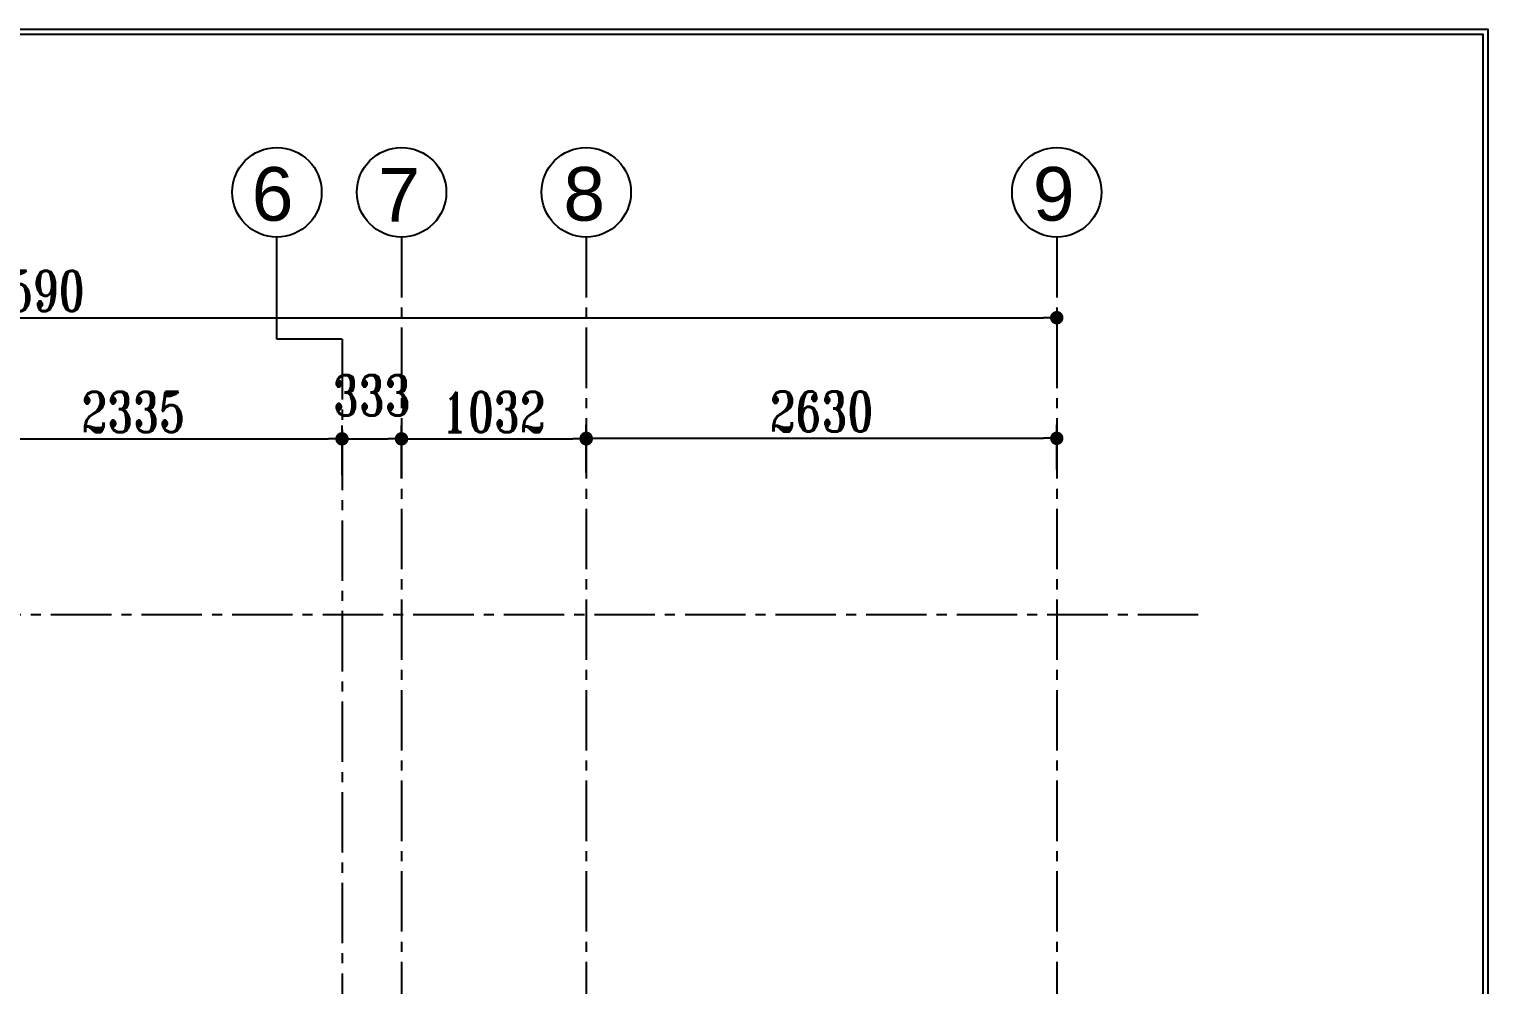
# Model space of a CAD drawing. Header units: millimetres. Extents: x 12977220 to 13113408, y -169657 to -55898.
# Drawn here: x 13088477 to 13096629, y -61237 to -55898 of the extents above; entities that cross this region are included whole.
import ezdxf

# ---------------------------------------------------------------- set-up
doc = ezdxf.new("R2010")
doc.units = ezdxf.units.MM
doc.header["$LTSCALE"] = 3
doc.header["$PDMODE"] = 66
doc.linetypes.add('CENTER', pattern=[2, 1.25, -0.25, 0.25, -0.25])
doc.linetypes.add('CENTER2', pattern=[1.125, 0.75, -0.125, 0.125, -0.125])
for name, color, linetype in [('CENTERLINE', 112, 'Continuous'), ('FOOTING', 60, 'Continuous'), ('GRID', 8, 'CENTER'), ('GRIDNAME', 83, 'Continuous'), ('OUTER FRAME', 7, 'Continuous')]:
    doc.layers.add(name, color=color, linetype=linetype)
doc.styles.add('ariel', font='ARIAL.TTF')
doc.styles.add('ROMANT', font='romant.shx', dxfattribs={"width": 0.75})
doc.dimstyles.new('DIM$0', dxfattribs={"dimtxt": 3, "dimasz": 1, "dimexe": 1, "dimexo": 1, "dimgap": 0.5, "dimtad": 1, "dimdec": 0, "dimdsep": 46, "dimtxsty": 'ROMANT', "dimblk": 'DOT', "dimcen": 2, "dimdle": 1, "dimclrd": 9, "dimclre": 9, "dimclrt": 123, "dimadec": 0, "dimazin": 0, "dimtfac": 1, "dimtdec": 0, "dimtmove": 2, "dimatfit": 2, "dimfxl": 1, "dimarcsym": 0})

# ---------------------------------------------------------------- blocks, each defined once
blk = doc.blocks.new('_Dot')
at = {"color": 0, "linetype": 'ByBlock', "lineweight": -2}
blk.add_line((-0.5, 0), (-1, 0), dxfattribs=at)
at = {"color": 0, "linetype": 'ByBlock', "const_width": 0.5}
blk.add_lwpolyline([(-0.25, 0, 1), (0.25, 0, 1)], format="xyb", close=True, dxfattribs=at)
blk = doc.blocks.new('*D680')
at = {"layer": 'Defpoints', "color": 0, "linetype": 'ByBlock', "ltscale": 500, "transparency": 16777216}
for p in [(13082630.2, -57455.8), (13094220.2, -57455.8), (13094220.2, -57509.8)]:
    blk.add_point(p, dxfattribs=at)
at = {"layer": 'FOOTING', "color": 9, "linetype": 'ByBlock', "lineweight": -2, "ltscale": 500, "transparency": 16777216}
for p, q in [((13082630.2, -57530.8), (13082630.2, -57584.8)), ((13082705.2, -57509.8), (13094145.2, -57509.8)), ((13094220.2, -57530.8), (13094220.2, -57584.8))]:
    blk.add_line(p, q, dxfattribs=at)
at = {"layer": 'FOOTING', "color": 9, "linetype": 'ByBlock', "lineweight": -2, "ltscale": 500, "transparency": 16777216, "xscale": 75, "yscale": 75, "zscale": 75, "rotation": 180}
blk.add_blockref('_Dot', (13082630.2, -57509.8), dxfattribs=at)
at = {"layer": 'FOOTING', "color": 9, "linetype": 'ByBlock', "lineweight": -2, "ltscale": 500, "transparency": 16777216, "xscale": 75, "yscale": 75, "zscale": 75}
blk.add_blockref('_Dot', (13094220.2, -57509.8), dxfattribs=at)
at = {"layer": 'FOOTING', "color": 6, "linetype": 'ByBlock', "ltscale": 500, "transparency": 16777216, "insert": (13088425.2, -57359.8), "char_height": 225, "attachment_point": 5, "style": 'ROMANT'}
blk.add_mtext('11590', dxfattribs=at)
blk = doc.blocks.new('*D685')
at = {"layer": 'Defpoints', "color": 0, "linetype": 'ByBlock', "ltscale": 500, "transparency": 16777216}
for p in [(13090225.2, -58186.7), (13087890.2, -58461.5), (13090225.2, -58464.6)]:
    blk.add_point(p, dxfattribs=at)
at = {"layer": 'FOOTING', "color": 9, "linetype": 'ByBlock', "lineweight": -2, "ltscale": 500, "transparency": 16777216}
for p, q in [((13087890.2, -58386.5), (13087890.2, -58111.7)), ((13090225.2, -58389.6), (13090225.2, -58111.7)), ((13087965.2, -58186.7), (13090150.2, -58186.7))]:
    blk.add_line(p, q, dxfattribs=at)
at = {"layer": 'FOOTING', "color": 9, "linetype": 'ByBlock', "lineweight": -2, "ltscale": 500, "transparency": 16777216, "xscale": 75, "yscale": 75, "zscale": 75, "rotation": 180}
blk.add_blockref('_Dot', (13087890.2, -58186.7), dxfattribs=at)
at = {"layer": 'FOOTING', "color": 9, "linetype": 'ByBlock', "lineweight": -2, "ltscale": 500, "transparency": 16777216, "xscale": 75, "yscale": 75, "zscale": 75}
blk.add_blockref('_Dot', (13090225.2, -58186.7), dxfattribs=at)
at = {"layer": 'FOOTING', "color": 6, "linetype": 'ByBlock', "ltscale": 500, "transparency": 16777216, "insert": (13089057.7, -58036.7), "char_height": 225, "attachment_point": 5, "style": 'ROMANT'}
blk.add_mtext('2335', dxfattribs=at)
blk = doc.blocks.new('*D686')
at = {"layer": 'Defpoints', "color": 0, "linetype": 'ByBlock', "ltscale": 500, "transparency": 16777216}
for p in [(13090557.9, -58186.7), (13090225.2, -58464.6), (13090557.9, -58483.7)]:
    blk.add_point(p, dxfattribs=at)
at = {"layer": 'FOOTING', "color": 9, "linetype": 'ByBlock', "lineweight": -2, "ltscale": 500, "transparency": 16777216}
for p, q in [((13090225.2, -58389.6), (13090225.2, -58111.7)), ((13090557.9, -58408.7), (13090557.9, -58111.7)), ((13090300.2, -58186.7), (13090482.9, -58186.7))]:
    blk.add_line(p, q, dxfattribs=at)
at = {"layer": 'FOOTING', "color": 9, "linetype": 'ByBlock', "lineweight": -2, "ltscale": 500, "transparency": 16777216, "xscale": 75, "yscale": 75, "zscale": 75, "rotation": 180}
blk.add_blockref('_Dot', (13090225.2, -58186.7), dxfattribs=at)
at = {"layer": 'FOOTING', "color": 9, "linetype": 'ByBlock', "lineweight": -2, "ltscale": 500, "transparency": 16777216, "xscale": 75, "yscale": 75, "zscale": 75}
blk.add_blockref('_Dot', (13090557.9, -58186.7), dxfattribs=at)
at = {"layer": 'FOOTING', "color": 6, "linetype": 'ByBlock', "ltscale": 500, "transparency": 16777216, "insert": (13090391.6, -57943), "char_height": 225, "attachment_point": 5, "style": 'ROMANT'}
blk.add_mtext('333', dxfattribs=at)
blk = doc.blocks.new('*D687')
at = {"layer": 'Defpoints', "color": 0, "linetype": 'ByBlock', "ltscale": 500, "transparency": 16777216}
for p in [(13091590.2, -58186.7), (13091590.2, -58450.1), (13090557.9, -58483.7)]:
    blk.add_point(p, dxfattribs=at)
at = {"layer": 'FOOTING', "color": 9, "linetype": 'ByBlock', "lineweight": -2, "ltscale": 500, "transparency": 16777216}
for p, q in [((13090557.9, -58408.7), (13090557.9, -58111.7)), ((13091590.2, -58375.1), (13091590.2, -58111.7)), ((13090632.9, -58186.7), (13091515.2, -58186.7))]:
    blk.add_line(p, q, dxfattribs=at)
at = {"layer": 'FOOTING', "color": 9, "linetype": 'ByBlock', "lineweight": -2, "ltscale": 500, "transparency": 16777216, "xscale": 75, "yscale": 75, "zscale": 75, "rotation": 180}
blk.add_blockref('_Dot', (13090557.9, -58186.7), dxfattribs=at)
at = {"layer": 'FOOTING', "color": 9, "linetype": 'ByBlock', "lineweight": -2, "ltscale": 500, "transparency": 16777216, "xscale": 75, "yscale": 75, "zscale": 75}
blk.add_blockref('_Dot', (13091590.2, -58186.7), dxfattribs=at)
at = {"layer": 'FOOTING', "color": 6, "linetype": 'ByBlock', "ltscale": 500, "transparency": 16777216, "insert": (13091074.1, -58036.7), "char_height": 225, "attachment_point": 5, "style": 'ROMANT'}
blk.add_mtext('1032', dxfattribs=at)
blk = doc.blocks.new('*D691')
at = {"layer": 'Defpoints', "color": 0, "linetype": 'ByBlock', "ltscale": 500, "transparency": 16777216}
for p in [(13094220.2, -58183.7), (13091590.2, -58432.9), (13094220.2, -58432.9)]:
    blk.add_point(p, dxfattribs=at)
at = {"layer": 'FOOTING', "color": 9, "linetype": 'ByBlock', "lineweight": -2, "ltscale": 500, "transparency": 16777216}
for p, q in [((13091590.2, -58357.9), (13091590.2, -58108.7)), ((13094220.2, -58357.9), (13094220.2, -58108.7)), ((13091665.2, -58183.7), (13094145.2, -58183.7))]:
    blk.add_line(p, q, dxfattribs=at)
at = {"layer": 'FOOTING', "color": 9, "linetype": 'ByBlock', "lineweight": -2, "ltscale": 500, "transparency": 16777216, "xscale": 75, "yscale": 75, "zscale": 75, "rotation": 180}
blk.add_blockref('_Dot', (13091590.2, -58183.7), dxfattribs=at)
at = {"layer": 'FOOTING', "color": 9, "linetype": 'ByBlock', "lineweight": -2, "ltscale": 500, "transparency": 16777216, "xscale": 75, "yscale": 75, "zscale": 75}
blk.add_blockref('_Dot', (13094220.2, -58183.7), dxfattribs=at)
at = {"layer": 'FOOTING', "color": 6, "linetype": 'ByBlock', "ltscale": 500, "transparency": 16777216, "insert": (13092905.2, -58033.7), "char_height": 225, "attachment_point": 5, "style": 'ROMANT'}
blk.add_mtext('2630', dxfattribs=at)

msp = doc.modelspace()

# ---------------------------------------------------------------- linework, layer by layer
at = {"layer": 'CENTERLINE', "color": 252, "ltscale": 0.15}
for p, q in [((13089861.5, -57629.5), (13089861.5, -57059)), ((13090225.2, -57629.5), (13089861.5, -57629.5))]:
    msp.add_line(p, q, dxfattribs=at)
at = {"layer": 'GRID', "linetype": 'CENTER2', "ltscale": 150}
for p, q in [((13090557.9, -57059), (13090557.9, -71113.5)), ((13091590.2, -57059), (13091590.2, -71113.5)), ((13094220.2, -57059), (13094220.2, -71113.5)), ((13090225.2, -57629.5), (13090225.2, -71113.5)), ((13095011.1, -59170.2), (13081145.1, -59170.2))]:
    msp.add_line(p, q, dxfattribs=at)
at = {"layer": 'GRIDNAME'}
for centre in [(13089861.5, -56809), (13090557.9, -56809), (13091590.2, -56809), (13094220.2, -56809)]:
    msp.add_circle(centre, 250, dxfattribs=at)
at = {"layer": 'OUTER FRAME'}
for points in [[(13065170, -78141.6), (13065170, -55897.5), (13096629.5, -55897.5), (13096629.5, -78141.6)], [(13065198.5, -78113.1), (13065198.5, -55926.1), (13096600.9, -55926.1), (13096600.9, -78113.1)]]:
    msp.add_lwpolyline(points, close=True, dxfattribs=at)

# ---------------------------------------------------------------- texts
at = {"layer": 'GRIDNAME', "style": 'ariel'}
for s, p in [('6', (13089720.6, -56967.9)), ('7', (13090427.8, -56973.3)), ('8', (13091462.6, -56967.5)), ('9', (13094086.6, -56967.5))]:
    msp.add_text(s, height=300, rotation=360, dxfattribs=at).set_placement(p)

# ---------------------------------------------------------------- dimensions: what is measured, and where the dimension line sits
at = {"layer": 'FOOTING', "linetype": 'ByBlock', "ltscale": 500}
for base, p1, p2, picture, middle in [((13094220.2, -57509.8), (13082630.2, -57455.8), (13094220.2, -57455.8), '*D680', (13088425.2, -57359.8)), ((13090557.9, -58186.7), (13090225.2, -58464.6), (13090557.9, -58483.7), '*D686', (13090391.6, -57943)), ((13090225.2, -58186.7), (13087890.2, -58461.5), (13090225.2, -58464.6), '*D685', (13089057.7, -58036.7)), ((13091590.2, -58186.7), (13090557.9, -58483.7), (13091590.2, -58450.1), '*D687', (13091074.1, -58036.7)), ((13094220.2, -58183.7), (13091590.2, -58432.9), (13094220.2, -58432.9), '*D691', (13092905.2, -58033.7))]:
    dim = msp.add_linear_dim(base=base, p1=p1, p2=p2, dimstyle='DIM$0', override={"dimscale": 75, "dimclrt": 6}, dxfattribs=at)
    dim.commit()
    dim.dimension.update_dxf_attribs({"geometry": picture, "text_midpoint": middle})

doc.saveas('drawing.dxf')
